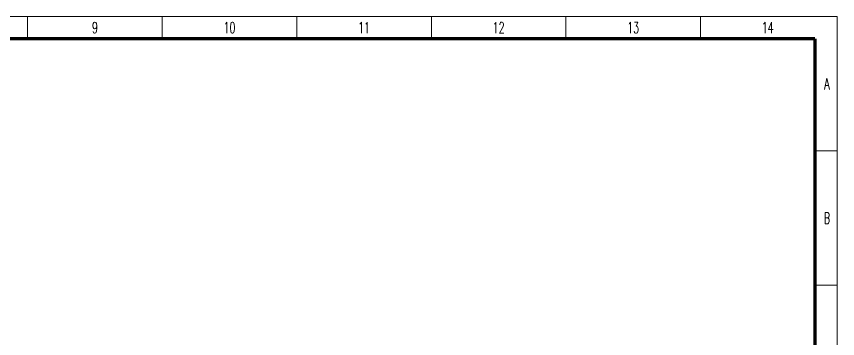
# Model space of a CAD drawing. Header units: millimetres. Extents: x 17 to 858, y 15 to 609.
# Drawn here: x 492 to 858.2, y 464.7 to 608.6 of the extents above; entities that cross this region are included whole.
import ezdxf

# ---------------------------------------------------------------- set-up
doc = ezdxf.new("R2010")
doc.units = ezdxf.units.MM
doc.layers.add('0Filament', color=7, linetype='Continuous', lineweight=20)
doc.layers.add('2FRAME', color=2, linetype='Continuous', lineweight=70)
doc.styles.add('HZ', font='txt.shx', dxfattribs={"width": 0.618, "height": 2.5, "bigfont": 'hztxt.shx'})

msp = doc.modelspace()

# ---------------------------------------------------------------- linework, layer by layer
at = {"layer": '0Filament'}
for p, q in [((858.011, 608.626), (17.011, 608.626)), ((497.011, 608.626), (497.011, 598.607)), ((557.011, 608.626), (557.011, 598.607)), ((617.011, 608.626), (617.011, 598.607)), ((677.011, 608.626), (677.011, 598.607)), ((737.011, 608.626), (737.011, 598.607)), ((797.011, 608.626), (797.011, 598.607)), ((797.011, 608.626), (797.011, 598.607)), ((858.011, 608.626), (858.011, 14.626)), ((858.151, 548.626), (848.011, 548.626)), ((847.982, 488.626), (858.126, 488.626))]:
    msp.add_line(p, q, dxfattribs=at)
at = {"layer": '2FRAME'}
for q in [(27.151, 598.626), (848.011, 24.626)]:
    msp.add_line((848.011, 598.626), q, dxfattribs=at)

# ---------------------------------------------------------------- texts
at = {"layer": '0Filament', "char_height": 5, "width": 50, "attachment_point": 5, "style": 'HZ'}
for s, insert in [('9', (527.011, 603.617)), ('10', (587.011, 603.617)), ('11', (647.011, 603.617)), ('12', (707.011, 603.617)), ('13', (767.011, 603.617)), ('14', (827.011, 603.617)), ('A', (853.421, 578.551)), ('B', (853.421, 518.551))]:
    msp.add_mtext(s, dxfattribs=dict(at, insert=insert))

doc.saveas('drawing.dxf')
